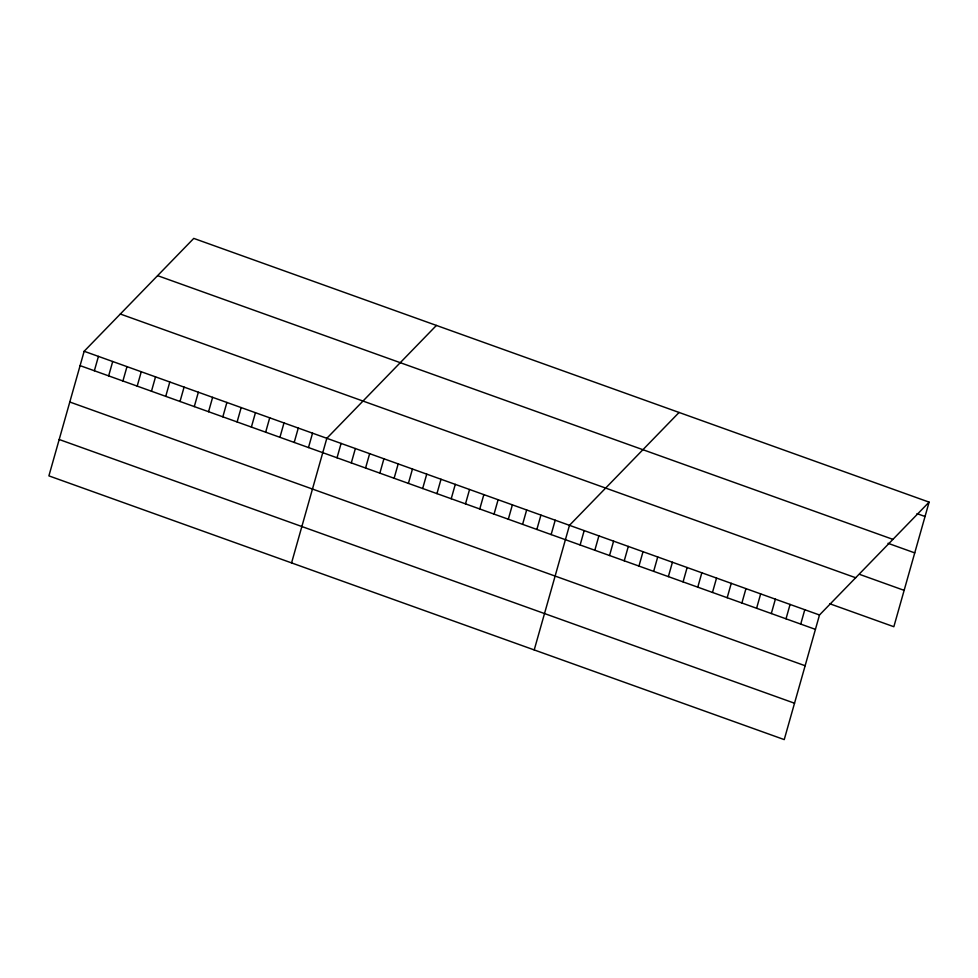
<?xml version="1.0" encoding="UTF-8"?>
<svg xmlns="http://www.w3.org/2000/svg" width="978" height="978" viewBox="0 0 978 978"><rect width="100%" height="100%" fill="white"/><g stroke="black" fill="none" stroke-linecap="round" stroke-linejoin="round"><path stroke-width="1.47" d="M84.157 351.273L48.9 475.87L784.234 739.6L819.491 614.991L929.1 502.13L193.766 238.4L84.157 351.273L819.491 614.991M94.365 370.76L98.436 356.383M108.644 375.882L112.702 361.505M122.91 381.004L126.981 366.628M137.189 386.114L141.26 371.75M151.468 391.237L155.526 376.86M165.734 396.359L169.805 381.982M180.013 401.481L184.084 387.105M194.292 406.591L198.351 392.227M208.558 411.714L212.629 397.337M222.837 416.836L226.896 402.459M237.104 421.958L241.175 407.581M251.383 427.068L255.454 412.704M265.661 432.19L269.72 417.814M279.928 437.313L283.999 422.936M294.207 442.435L298.278 428.058M308.486 447.545L312.544 433.181M291.566 562.9L326.823 438.303L436.42 325.429M337.031 457.79L341.09 443.413M351.298 462.912L355.369 448.535M365.576 468.022L369.647 453.658M379.855 473.144L383.914 458.78M394.122 478.266L398.193 463.89M408.401 483.389L412.471 469.012M422.667 488.499L426.738 474.134M436.946 493.621L441.017 479.257M451.225 498.743L455.283 484.367M465.491 503.866L469.562 489.489M479.77 508.976L483.841 494.611M494.049 514.098L498.108 499.734M508.315 519.22L512.386 504.844M522.594 524.342L526.665 509.966M536.861 529.453L540.932 515.088M551.14 534.575L555.211 520.21M534.22 649.93L569.477 525.32L679.087 412.459M580.125 544.966L584.184 530.602M594.832 550.247L598.891 535.871M609.538 555.516L613.597 541.152M624.245 560.797L628.304 546.421M638.952 566.066L643.011 551.702M653.659 571.348L657.717 556.971M668.365 576.617L672.424 562.24M683.072 581.898L687.131 567.521M697.779 587.167L701.837 572.79M712.485 592.436L716.544 578.071M727.192 597.717L731.251 583.34M741.899 602.986L745.957 588.622M756.605 608.267L760.664 593.89M771.312 613.536L775.371 599.172M786.019 618.817L790.077 604.441M800.725 624.086L804.784 609.722M929.1 502.13L893.843 626.727L829.662 603.719M917.009 513.621L925.029 516.494M157.592 275.649L892.926 539.367M888 543.291L914.736 552.876M860.017 574.526L904.137 590.357M120.331 314.024L855.664 577.741M80.098 365.638L815.432 629.367M69.805 402.019L805.139 665.737M59.193 439.501L794.527 703.219"/></g></svg>
